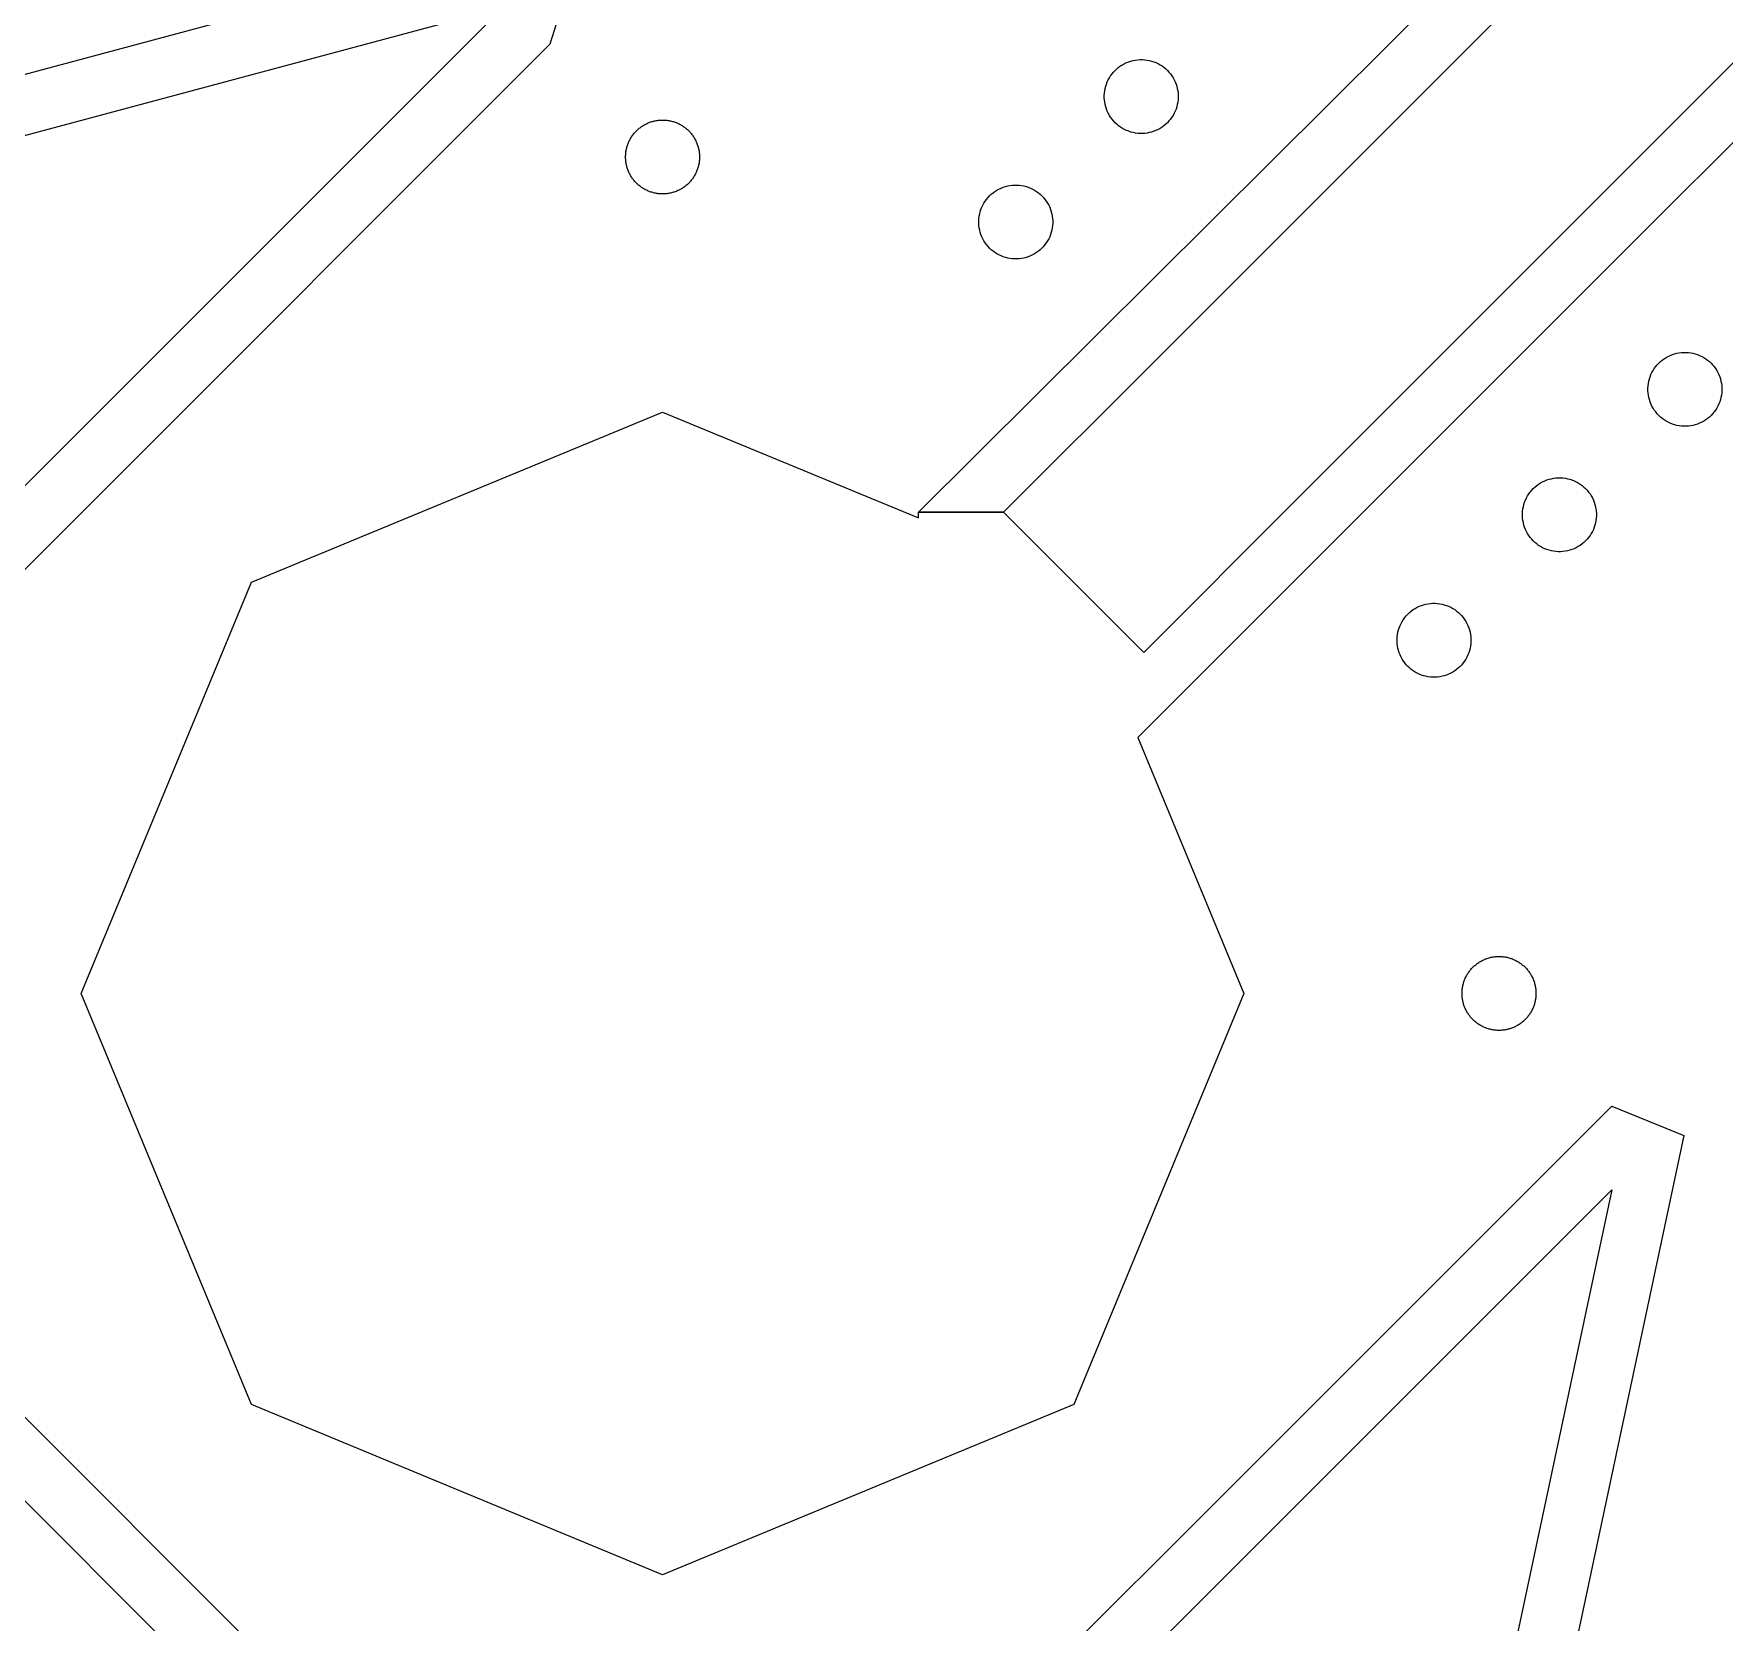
# Model space of a CAD drawing. Extents: x -16500 to 16500, y -16500 to 38576.
# Drawn here: x -10753 to -5037, y -10753 to -5382 of the extents above; entities that cross this region are included whole.
import ezdxf

# ---------------------------------------------------------------- set-up
doc = ezdxf.new("R2010")
doc.units = 0
doc.header["$MEASUREMENT"] = 0
doc.layers.add('Top', color=1, linetype='Continuous')
doc.layers.add('Vias', color=60, linetype='Continuous')

msp = doc.modelspace()

# ---------------------------------------------------------------- linework, layer by layer
at = {"layer": 'Top', "linetype": 'Continuous'}
for points in [[(-5291.342, 9164.874), (-8626.704, 12500.234), (-12500.234, 8626.703), (-9290.551, 5417.021), (-13700.786, 6354.445), (-14839.727, 996.153), (-10392.695, 50.907), (-14945.686, -1169.063), (-13527.876, -6460.405), (-9164.874, -5291.342), (-12500.235, -8626.702), (-8626.705, -12500.234), (-5417.021, -9290.551), (-6354.445, -13700.786), (-996.153, -14839.727), (-50.907, -10392.695)], [(-5040.676, 9002.117), (-5233.862, 8950.353), (-5417.146, 9007.834), (-8626.704, 12217.392), (-12217.392, 8626.703), (-9007.833, 5417.146), (-9106.927, 5173.522), (-13546.739, 6117.234), (-14602.515, 1150.2), (-10162.703, 206.489), (-10204.285, 10.859), (-10316.4, -135.705), (-14700.737, -1310.485), (-13386.454, -6215.456), (-9002.117, -5040.676), (-8950.353, -5233.862), (-9007.834, -5417.145), (-12217.392, -8626.702), (-8626.704, -12217.391), (-5417.146, -9007.834), (-5173.522, -9106.927), (-6117.234, -13546.739), (-1150.2, -14602.515), (-206.489, -10162.703)]]:
    msp.add_lwpolyline(points, dxfattribs=at)
at = {"layer": 'Top'}
msp.add_lwpolyline([(-8626.703, -10592.703), (-10016.875, -10016.875), (-10592.703, -8626.703), (-10016.875, -7236.531), (-8626.703, -6660.703), (-7761.531, -7019.069), (-7761.531, -6999.65), (-7473.412, -6999.65), (-6999.65, -7473.412), (-6488.412, -6962.174), (-6488.412, -6962.174), (-3510.785, -3984.547), (-3984.547, -3510.785), (-6962.174, -6488.412), (-6962.174, -6488.412), (-7473.412, -6999.65), (-7761.531, -6999.65), (-3984.547, -3242.085), (-3242.085, -3984.547), (-7019.069, -7761.531), (-6660.703, -8626.703), (-7236.531, -10016.875)], close=True, dxfattribs=at)
at = {"layer": 'Vias'}
for points in [[(-7012.062, -5718.861), (-7019.899, -5718.367), (-7027.69, -5717.383), (-7035.404, -5715.912), (-7043.01, -5713.959), (-7050.478, -5711.532), (-7057.779, -5708.642), (-7064.885, -5705.298), (-7071.766, -5701.515), (-7078.396, -5697.307), (-7084.749, -5692.692), (-7090.8, -5687.686), (-7096.524, -5682.311), (-7101.9, -5676.586), (-7106.905, -5670.536), (-7111.521, -5664.183), (-7115.729, -5657.552), (-7119.512, -5650.671), (-7122.855, -5643.566), (-7125.746, -5636.264), (-7128.172, -5628.796), (-7130.125, -5621.19), (-7131.597, -5613.477), (-7132.581, -5605.686), (-7133.074, -5597.849), (-7133.074, -5589.996), (-7132.581, -5582.159), (-7131.597, -5574.368), (-7130.125, -5566.654), (-7128.172, -5559.048), (-7125.746, -5551.58), (-7122.855, -5544.279), (-7119.512, -5537.173), (-7115.729, -5530.292), (-7111.521, -5523.662), (-7106.905, -5517.309), (-7101.9, -5511.258), (-7096.524, -5505.534), (-7090.8, -5500.158), (-7084.749, -5495.153), (-7078.396, -5490.537), (-7071.766, -5486.329), (-7064.885, -5482.546), (-7057.779, -5479.203), (-7050.478, -5476.312), (-7043.01, -5473.886), (-7035.404, -5471.933), (-7027.69, -5470.461), (-7019.899, -5469.477), (-7012.062, -5468.984), (-7004.209, -5468.984), (-6996.372, -5469.477), (-6988.581, -5470.461), (-6980.868, -5471.933), (-6973.262, -5473.886), (-6965.794, -5476.312), (-6958.492, -5479.203), (-6951.387, -5482.546), (-6944.506, -5486.329), (-6937.875, -5490.537), (-6931.522, -5495.153), (-6925.472, -5500.158), (-6919.747, -5505.534), (-6914.372, -5511.258), (-6909.366, -5517.309), (-6904.751, -5523.662), (-6900.543, -5530.292), (-6896.76, -5537.173), (-6893.416, -5544.279), (-6890.526, -5551.58), (-6888.099, -5559.048), (-6886.146, -5566.654), (-6884.675, -5574.368), (-6883.691, -5582.159), (-6883.197, -5589.996), (-6883.197, -5597.849), (-6883.691, -5605.686), (-6884.675, -5613.477), (-6886.146, -5621.19), (-6888.099, -5628.796), (-6890.526, -5636.264), (-6893.416, -5643.566), (-6896.76, -5650.671), (-6900.543, -5657.552), (-6904.751, -5664.183), (-6909.366, -5670.536), (-6914.372, -5676.586), (-6919.747, -5682.311), (-6925.472, -5687.686), (-6931.522, -5692.692), (-6937.875, -5697.307), (-6944.506, -5701.515), (-6951.387, -5705.298), (-6958.492, -5708.642), (-6965.794, -5711.532), (-6973.262, -5713.959), (-6980.868, -5715.912), (-6988.581, -5717.383), (-6996.372, -5718.367), (-7004.209, -5718.861)], [(-8628.312, -5923.266), (-8631.53, -5923.183), (-8634.745, -5923.017), (-8637.954, -5922.769), (-8641.155, -5922.438), (-8644.348, -5922.024), (-8647.528, -5921.529), (-8650.695, -5920.952), (-8653.845, -5920.293), (-8656.978, -5919.554), (-8660.091, -5918.734), (-8663.181, -5917.835), (-8666.247, -5916.856), (-8669.287, -5915.798), (-8672.299, -5914.663), (-8675.281, -5913.45), (-8678.23, -5912.162), (-8681.146, -5910.797), (-8684.025, -5909.358), (-8686.866, -5907.845), (-8689.667, -5906.26), (-8692.427, -5904.603), (-8695.142, -5902.875), (-8697.813, -5901.078), (-8700.436, -5899.213), (-8703.011, -5897.282), (-8705.535, -5895.284), (-8708.006, -5893.222), (-8710.424, -5891.097), (-8712.786, -5888.911), (-8715.091, -5886.664), (-8717.338, -5884.359), (-8719.524, -5881.997), (-8721.649, -5879.579), (-8723.711, -5877.108), (-8725.709, -5874.584), (-8727.641, -5872.009), (-8729.506, -5869.386), (-8731.302, -5866.715), (-8733.03, -5863.999), (-8734.687, -5861.24), (-8736.272, -5858.439), (-8737.785, -5855.598), (-8739.224, -5852.718), (-8740.589, -5849.803), (-8741.878, -5846.854), (-8743.09, -5843.872), (-8744.226, -5840.86), (-8745.283, -5837.82), (-8746.262, -5834.754), (-8747.162, -5831.663), (-8747.981, -5828.551), (-8748.721, -5825.418), (-8749.379, -5822.267), (-8749.956, -5819.101), (-8750.451, -5815.92), (-8750.865, -5812.728), (-8751.196, -5809.527), (-8751.444, -5806.317), (-8751.61, -5803.103), (-8751.693, -5799.885), (-8751.693, -5796.666), (-8751.61, -5793.449), (-8751.444, -5790.234), (-8751.196, -5787.025), (-8750.865, -5783.823), (-8750.451, -5780.631), (-8749.956, -5777.451), (-8749.379, -5774.284), (-8748.721, -5771.134), (-8747.981, -5768.001), (-8747.162, -5764.888), (-8746.262, -5761.798), (-8745.283, -5758.732), (-8744.226, -5755.691), (-8743.09, -5752.68), (-8741.878, -5749.698), (-8740.589, -5746.749), (-8739.224, -5743.833), (-8737.785, -5740.954), (-8736.272, -5738.113), (-8734.687, -5735.312), (-8733.03, -5732.552), (-8731.302, -5729.836), (-8729.506, -5727.166), (-8727.641, -5724.543), (-8725.709, -5721.968), (-8723.711, -5719.444), (-8721.649, -5716.973), (-8719.524, -5714.555), (-8717.338, -5712.193), (-8715.091, -5709.888), (-8712.786, -5707.641), (-8710.424, -5705.455), (-8708.006, -5703.33), (-8705.535, -5701.268), (-8703.011, -5699.27), (-8700.436, -5697.338), (-8697.813, -5695.473), (-8695.142, -5693.676), (-8692.427, -5691.949), (-8689.667, -5690.292), (-8686.866, -5688.707), (-8684.025, -5687.194), (-8681.146, -5685.755), (-8678.23, -5684.39), (-8675.281, -5683.101), (-8672.299, -5681.889), (-8669.287, -5680.753), (-8666.247, -5679.696), (-8663.181, -5678.717), (-8660.091, -5677.817), (-8656.978, -5676.998), (-8653.845, -5676.258), (-8650.695, -5675.6), (-8647.528, -5675.023), (-8644.348, -5674.527), (-8641.155, -5674.114), (-8637.954, -5673.783), (-8634.745, -5673.535), (-8631.53, -5673.369), (-8628.312, -5673.286), (-8625.094, -5673.286), (-8621.876, -5673.369), (-8618.661, -5673.535), (-8615.452, -5673.783), (-8612.251, -5674.114), (-8609.058, -5674.527), (-8605.878, -5675.023), (-8602.711, -5675.6), (-8599.561, -5676.258), (-8596.428, -5676.998), (-8593.315, -5677.817), (-8590.225, -5678.717), (-8587.159, -5679.696), (-8584.119, -5680.753), (-8581.107, -5681.889), (-8578.125, -5683.101), (-8575.176, -5684.39), (-8572.26, -5685.755), (-8569.381, -5687.194), (-8566.54, -5688.707), (-8563.739, -5690.292), (-8560.979, -5691.949), (-8558.264, -5693.676), (-8555.593, -5695.473), (-8552.97, -5697.338), (-8550.395, -5699.27), (-8547.871, -5701.268), (-8545.4, -5703.33), (-8542.982, -5705.455), (-8540.62, -5707.641), (-8538.315, -5709.888), (-8536.068, -5712.193), (-8533.882, -5714.555), (-8531.757, -5716.973), (-8529.695, -5719.444), (-8527.697, -5721.968), (-8525.765, -5724.543), (-8523.9, -5727.166), (-8522.104, -5729.836), (-8520.376, -5732.552), (-8518.719, -5735.312), (-8517.134, -5738.113), (-8515.621, -5740.954), (-8514.182, -5743.833), (-8512.817, -5746.749), (-8511.528, -5749.698), (-8510.316, -5752.68), (-8509.18, -5755.691), (-8508.123, -5758.732), (-8507.144, -5761.798), (-8506.244, -5764.888), (-8505.425, -5768.001), (-8504.685, -5771.134), (-8504.027, -5774.284), (-8503.45, -5777.451), (-8502.955, -5780.631), (-8502.541, -5783.823), (-8502.21, -5787.025), (-8501.962, -5790.234), (-8501.796, -5793.449), (-8501.713, -5796.666), (-8501.713, -5799.885), (-8501.796, -5803.103), (-8501.962, -5806.317), (-8502.21, -5809.527), (-8502.541, -5812.728), (-8502.955, -5815.92), (-8503.45, -5819.101), (-8504.027, -5822.267), (-8504.685, -5825.418), (-8505.425, -5828.551), (-8506.244, -5831.663), (-8507.144, -5834.754), (-8508.123, -5837.82), (-8509.18, -5840.86), (-8510.316, -5843.872), (-8511.528, -5846.854), (-8512.817, -5849.803), (-8514.182, -5852.718), (-8515.621, -5855.598), (-8517.134, -5858.439), (-8518.719, -5861.24), (-8520.376, -5863.999), (-8522.104, -5866.715), (-8523.9, -5869.386), (-8525.765, -5872.009), (-8527.697, -5874.584), (-8529.695, -5877.108), (-8531.757, -5879.579), (-8533.882, -5881.997), (-8536.068, -5884.359), (-8538.315, -5886.664), (-8540.62, -5888.911), (-8542.982, -5891.097), (-8545.4, -5893.222), (-8547.871, -5895.284), (-8550.395, -5897.282), (-8552.97, -5899.213), (-8555.593, -5901.078), (-8558.264, -5902.875), (-8560.979, -5904.603), (-8563.739, -5906.26), (-8566.54, -5907.845), (-8569.381, -5909.358), (-8572.26, -5910.797), (-8575.176, -5912.162), (-8578.125, -5913.45), (-8581.107, -5914.663), (-8584.119, -5915.798), (-8587.159, -5916.856), (-8590.225, -5917.835), (-8593.315, -5918.734), (-8596.428, -5919.554), (-8599.561, -5920.293), (-8602.711, -5920.952), (-8605.878, -5921.529), (-8609.058, -5922.024), (-8612.251, -5922.438), (-8615.452, -5922.769), (-8618.661, -5923.017), (-8621.876, -5923.183), (-8625.094, -5923.266)], [(-7436.326, -6143.125), (-7444.163, -6142.631), (-7451.954, -6141.647), (-7459.668, -6140.176), (-7467.274, -6138.223), (-7474.742, -6135.796), (-7482.043, -6132.906), (-7489.149, -6129.562), (-7496.03, -6125.779), (-7502.66, -6121.571), (-7509.013, -6116.956), (-7515.064, -6111.95), (-7520.788, -6106.575), (-7526.164, -6100.85), (-7531.169, -6094.8), (-7535.785, -6088.447), (-7539.993, -6081.816), (-7543.776, -6074.935), (-7547.119, -6067.83), (-7550.01, -6060.528), (-7552.436, -6053.06), (-7554.389, -6045.454), (-7555.861, -6037.741), (-7556.845, -6029.95), (-7557.338, -6022.113), (-7557.338, -6014.26), (-7556.845, -6006.423), (-7555.861, -5998.632), (-7554.389, -5990.918), (-7552.436, -5983.312), (-7550.01, -5975.844), (-7547.119, -5968.543), (-7543.776, -5961.437), (-7539.993, -5954.556), (-7535.785, -5947.926), (-7531.169, -5941.573), (-7526.164, -5935.522), (-7520.788, -5929.798), (-7515.064, -5924.422), (-7509.013, -5919.417), (-7502.66, -5914.801), (-7496.03, -5910.593), (-7489.149, -5906.81), (-7482.043, -5903.467), (-7474.742, -5900.576), (-7467.274, -5898.15), (-7459.668, -5896.197), (-7451.954, -5894.725), (-7444.163, -5893.741), (-7436.326, -5893.248), (-7428.473, -5893.248), (-7420.636, -5893.741), (-7412.845, -5894.725), (-7405.132, -5896.197), (-7397.526, -5898.15), (-7390.058, -5900.576), (-7382.756, -5903.467), (-7375.651, -5906.81), (-7368.77, -5910.593), (-7362.139, -5914.801), (-7355.786, -5919.417), (-7349.736, -5924.422), (-7344.011, -5929.798), (-7338.636, -5935.522), (-7333.63, -5941.573), (-7329.015, -5947.926), (-7324.807, -5954.556), (-7321.024, -5961.437), (-7317.68, -5968.543), (-7314.79, -5975.844), (-7312.363, -5983.312), (-7310.41, -5990.918), (-7308.939, -5998.632), (-7307.955, -6006.423), (-7307.461, -6014.26), (-7307.461, -6022.113), (-7307.955, -6029.95), (-7308.939, -6037.741), (-7310.41, -6045.454), (-7312.363, -6053.06), (-7314.79, -6060.528), (-7317.68, -6067.83), (-7321.024, -6074.935), (-7324.807, -6081.816), (-7329.015, -6088.447), (-7333.63, -6094.8), (-7338.636, -6100.85), (-7344.011, -6106.575), (-7349.736, -6111.95), (-7355.786, -6116.956), (-7362.139, -6121.571), (-7368.77, -6125.779), (-7375.651, -6129.562), (-7382.756, -6132.906), (-7390.058, -6135.796), (-7397.526, -6138.223), (-7405.132, -6140.176), (-7412.845, -6141.647), (-7420.636, -6142.631), (-7428.473, -6143.125)], [(-5173.585, -6708.81), (-5181.422, -6708.317), (-5189.213, -6707.333), (-5196.926, -6705.861), (-5204.532, -6703.908), (-5212, -6701.482), (-5219.302, -6698.591), (-5226.407, -6695.248), (-5233.288, -6691.465), (-5239.919, -6687.257), (-5246.272, -6682.641), (-5252.322, -6677.636), (-5258.047, -6672.26), (-5263.422, -6666.536), (-5268.428, -6660.485), (-5273.043, -6654.132), (-5277.251, -6647.502), (-5281.034, -6640.621), (-5284.378, -6633.515), (-5287.268, -6626.214), (-5289.695, -6618.746), (-5291.648, -6611.14), (-5293.119, -6603.426), (-5294.103, -6595.635), (-5294.597, -6587.798), (-5294.597, -6579.945), (-5294.103, -6572.108), (-5293.119, -6564.317), (-5291.648, -6556.604), (-5289.695, -6548.998), (-5287.268, -6541.53), (-5284.378, -6534.228), (-5281.034, -6527.123), (-5277.251, -6520.242), (-5273.043, -6513.611), (-5268.428, -6507.258), (-5263.422, -6501.208), (-5258.047, -6495.483), (-5252.322, -6490.108), (-5246.272, -6485.102), (-5239.919, -6480.487), (-5233.288, -6476.279), (-5226.407, -6472.496), (-5219.302, -6469.152), (-5212, -6466.262), (-5204.532, -6463.835), (-5196.926, -6461.882), (-5189.213, -6460.411), (-5181.422, -6459.427), (-5173.585, -6458.933), (-5165.732, -6458.933), (-5157.895, -6459.427), (-5150.104, -6460.411), (-5142.39, -6461.882), (-5134.784, -6463.835), (-5127.316, -6466.262), (-5120.015, -6469.152), (-5112.909, -6472.496), (-5106.028, -6476.279), (-5099.398, -6480.487), (-5093.045, -6485.102), (-5086.994, -6490.108), (-5081.27, -6495.483), (-5075.894, -6501.208), (-5070.889, -6507.258), (-5066.273, -6513.611), (-5062.065, -6520.242), (-5058.282, -6527.123), (-5054.939, -6534.228), (-5052.048, -6541.53), (-5049.622, -6548.998), (-5047.669, -6556.604), (-5046.197, -6564.317), (-5045.213, -6572.108), (-5044.72, -6579.945), (-5044.72, -6587.798), (-5045.213, -6595.635), (-5046.197, -6603.426), (-5047.669, -6611.14), (-5049.622, -6618.746), (-5052.048, -6626.214), (-5054.939, -6633.515), (-5058.282, -6640.621), (-5062.065, -6647.502), (-5066.273, -6654.132), (-5070.889, -6660.485), (-5075.894, -6666.536), (-5081.27, -6672.26), (-5086.994, -6677.636), (-5093.045, -6682.641), (-5099.398, -6687.257), (-5106.028, -6691.465), (-5112.909, -6695.248), (-5120.015, -6698.591), (-5127.316, -6701.482), (-5134.784, -6703.908), (-5142.39, -6705.861), (-5150.104, -6707.333), (-5157.895, -6708.317), (-5165.732, -6708.81)], [(-5597.849, -7133.074), (-5605.686, -7132.581), (-5613.477, -7131.597), (-5621.19, -7130.125), (-5628.796, -7128.172), (-5636.264, -7125.746), (-5643.566, -7122.855), (-5650.671, -7119.512), (-5657.552, -7115.729), (-5664.183, -7111.521), (-5670.536, -7106.905), (-5676.586, -7101.9), (-5682.311, -7096.524), (-5687.686, -7090.8), (-5692.692, -7084.749), (-5697.307, -7078.396), (-5701.515, -7071.766), (-5705.298, -7064.885), (-5708.642, -7057.779), (-5711.532, -7050.478), (-5713.959, -7043.01), (-5715.912, -7035.404), (-5717.383, -7027.69), (-5718.367, -7019.899), (-5718.861, -7012.062), (-5718.861, -7004.209), (-5718.367, -6996.372), (-5717.383, -6988.581), (-5715.912, -6980.868), (-5713.959, -6973.262), (-5711.532, -6965.794), (-5708.642, -6958.492), (-5705.298, -6951.387), (-5701.515, -6944.506), (-5697.307, -6937.875), (-5692.692, -6931.522), (-5687.686, -6925.472), (-5682.311, -6919.747), (-5676.586, -6914.372), (-5670.536, -6909.366), (-5664.183, -6904.751), (-5657.552, -6900.543), (-5650.671, -6896.76), (-5643.566, -6893.416), (-5636.264, -6890.526), (-5628.796, -6888.099), (-5621.19, -6886.146), (-5613.477, -6884.675), (-5605.686, -6883.691), (-5597.849, -6883.197), (-5589.996, -6883.197), (-5582.159, -6883.691), (-5574.368, -6884.675), (-5566.654, -6886.146), (-5559.048, -6888.099), (-5551.58, -6890.526), (-5544.279, -6893.416), (-5537.173, -6896.76), (-5530.292, -6900.543), (-5523.662, -6904.751), (-5517.309, -6909.366), (-5511.258, -6914.372), (-5505.534, -6919.747), (-5500.158, -6925.472), (-5495.153, -6931.522), (-5490.537, -6937.875), (-5486.329, -6944.506), (-5482.546, -6951.387), (-5479.203, -6958.492), (-5476.312, -6965.794), (-5473.886, -6973.262), (-5471.933, -6980.868), (-5470.461, -6988.581), (-5469.477, -6996.372), (-5468.984, -7004.209), (-5468.984, -7012.062), (-5469.477, -7019.899), (-5470.461, -7027.69), (-5471.933, -7035.404), (-5473.886, -7043.01), (-5476.312, -7050.478), (-5479.203, -7057.779), (-5482.546, -7064.885), (-5486.329, -7071.766), (-5490.537, -7078.396), (-5495.153, -7084.749), (-5500.158, -7090.8), (-5505.534, -7096.524), (-5511.258, -7101.9), (-5517.309, -7106.905), (-5523.662, -7111.521), (-5530.292, -7115.729), (-5537.173, -7119.512), (-5544.279, -7122.855), (-5551.58, -7125.746), (-5559.048, -7128.172), (-5566.654, -7130.125), (-5574.368, -7131.597), (-5582.159, -7132.581), (-5589.996, -7133.074)], [(-6022.113, -7557.338), (-6029.95, -7556.845), (-6037.741, -7555.861), (-6045.454, -7554.389), (-6053.06, -7552.436), (-6060.528, -7550.01), (-6067.83, -7547.119), (-6074.935, -7543.776), (-6081.816, -7539.993), (-6088.447, -7535.785), (-6094.8, -7531.169), (-6100.85, -7526.164), (-6106.575, -7520.788), (-6111.95, -7515.064), (-6116.956, -7509.013), (-6121.571, -7502.66), (-6125.779, -7496.03), (-6129.562, -7489.149), (-6132.906, -7482.043), (-6135.796, -7474.742), (-6138.223, -7467.274), (-6140.176, -7459.668), (-6141.647, -7451.954), (-6142.631, -7444.163), (-6143.125, -7436.326), (-6143.125, -7428.473), (-6142.631, -7420.636), (-6141.647, -7412.845), (-6140.176, -7405.132), (-6138.223, -7397.526), (-6135.796, -7390.058), (-6132.906, -7382.756), (-6129.562, -7375.651), (-6125.779, -7368.77), (-6121.571, -7362.139), (-6116.956, -7355.786), (-6111.95, -7349.736), (-6106.575, -7344.011), (-6100.85, -7338.636), (-6094.8, -7333.63), (-6088.447, -7329.015), (-6081.816, -7324.807), (-6074.935, -7321.024), (-6067.83, -7317.68), (-6060.528, -7314.79), (-6053.06, -7312.363), (-6045.454, -7310.41), (-6037.741, -7308.939), (-6029.95, -7307.955), (-6022.113, -7307.461), (-6014.26, -7307.461), (-6006.423, -7307.955), (-5998.632, -7308.939), (-5990.918, -7310.41), (-5983.312, -7312.363), (-5975.844, -7314.79), (-5968.543, -7317.68), (-5961.437, -7321.024), (-5954.556, -7324.807), (-5947.926, -7329.015), (-5941.573, -7333.63), (-5935.522, -7338.636), (-5929.798, -7344.011), (-5924.422, -7349.736), (-5919.417, -7355.786), (-5914.801, -7362.139), (-5910.593, -7368.77), (-5906.81, -7375.651), (-5903.467, -7382.756), (-5900.576, -7390.058), (-5898.15, -7397.526), (-5896.197, -7405.132), (-5894.725, -7412.845), (-5893.741, -7420.636), (-5893.248, -7428.473), (-5893.248, -7436.326), (-5893.741, -7444.163), (-5894.725, -7451.954), (-5896.197, -7459.668), (-5898.15, -7467.274), (-5900.576, -7474.742), (-5903.467, -7482.043), (-5906.81, -7489.149), (-5910.593, -7496.03), (-5914.801, -7502.66), (-5919.417, -7509.013), (-5924.422, -7515.064), (-5929.798, -7520.788), (-5935.522, -7526.164), (-5941.573, -7531.169), (-5947.926, -7535.785), (-5954.556, -7539.993), (-5961.437, -7543.776), (-5968.543, -7547.119), (-5975.844, -7550.01), (-5983.312, -7552.436), (-5990.918, -7554.389), (-5998.632, -7555.861), (-6006.423, -7556.845), (-6014.26, -7557.338)], [(-5799.885, -8751.693), (-5803.103, -8751.61), (-5806.317, -8751.444), (-5809.527, -8751.196), (-5812.728, -8750.865), (-5815.92, -8750.451), (-5819.101, -8749.956), (-5822.267, -8749.379), (-5825.418, -8748.721), (-5828.551, -8747.981), (-5831.663, -8747.162), (-5834.754, -8746.262), (-5837.82, -8745.283), (-5840.86, -8744.226), (-5843.872, -8743.09), (-5846.854, -8741.878), (-5849.803, -8740.589), (-5852.718, -8739.224), (-5855.598, -8737.785), (-5858.439, -8736.272), (-5861.24, -8734.687), (-5863.999, -8733.03), (-5866.715, -8731.302), (-5869.386, -8729.506), (-5872.009, -8727.641), (-5874.584, -8725.709), (-5877.108, -8723.711), (-5879.579, -8721.649), (-5881.997, -8719.524), (-5884.359, -8717.338), (-5886.664, -8715.091), (-5888.911, -8712.786), (-5891.097, -8710.424), (-5893.222, -8708.006), (-5895.284, -8705.535), (-5897.282, -8703.011), (-5899.213, -8700.436), (-5901.078, -8697.813), (-5902.875, -8695.142), (-5904.603, -8692.427), (-5906.26, -8689.667), (-5907.845, -8686.866), (-5909.358, -8684.025), (-5910.797, -8681.146), (-5912.162, -8678.23), (-5913.45, -8675.281), (-5914.663, -8672.299), (-5915.798, -8669.287), (-5916.856, -8666.247), (-5917.835, -8663.181), (-5918.734, -8660.091), (-5919.554, -8656.978), (-5920.293, -8653.845), (-5920.952, -8650.695), (-5921.529, -8647.528), (-5922.024, -8644.348), (-5922.438, -8641.155), (-5922.769, -8637.954), (-5923.017, -8634.745), (-5923.183, -8631.53), (-5923.266, -8628.312), (-5923.266, -8625.094), (-5923.183, -8621.876), (-5923.017, -8618.661), (-5922.769, -8615.452), (-5922.438, -8612.251), (-5922.024, -8609.058), (-5921.529, -8605.878), (-5920.952, -8602.711), (-5920.293, -8599.561), (-5919.554, -8596.428), (-5918.734, -8593.315), (-5917.835, -8590.225), (-5916.856, -8587.159), (-5915.798, -8584.119), (-5914.663, -8581.107), (-5913.45, -8578.125), (-5912.162, -8575.176), (-5910.797, -8572.26), (-5909.358, -8569.381), (-5907.845, -8566.54), (-5906.26, -8563.739), (-5904.603, -8560.979), (-5902.875, -8558.264), (-5901.078, -8555.593), (-5899.213, -8552.97), (-5897.282, -8550.395), (-5895.284, -8547.871), (-5893.222, -8545.4), (-5891.097, -8542.982), (-5888.911, -8540.62), (-5886.664, -8538.315), (-5884.359, -8536.068), (-5881.997, -8533.882), (-5879.579, -8531.757), (-5877.108, -8529.695), (-5874.584, -8527.697), (-5872.009, -8525.765), (-5869.386, -8523.9), (-5866.715, -8522.104), (-5863.999, -8520.376), (-5861.24, -8518.719), (-5858.439, -8517.134), (-5855.598, -8515.621), (-5852.718, -8514.182), (-5849.803, -8512.817), (-5846.854, -8511.528), (-5843.872, -8510.316), (-5840.86, -8509.18), (-5837.82, -8508.123), (-5834.754, -8507.144), (-5831.663, -8506.244), (-5828.551, -8505.425), (-5825.418, -8504.685), (-5822.267, -8504.027), (-5819.101, -8503.45), (-5815.92, -8502.955), (-5812.728, -8502.541), (-5809.527, -8502.21), (-5806.317, -8501.962), (-5803.103, -8501.796), (-5799.885, -8501.713), (-5796.666, -8501.713), (-5793.449, -8501.796), (-5790.234, -8501.962), (-5787.025, -8502.21), (-5783.823, -8502.541), (-5780.631, -8502.955), (-5777.451, -8503.45), (-5774.284, -8504.027), (-5771.134, -8504.685), (-5768.001, -8505.425), (-5764.888, -8506.244), (-5761.798, -8507.144), (-5758.732, -8508.123), (-5755.691, -8509.18), (-5752.68, -8510.316), (-5749.698, -8511.528), (-5746.749, -8512.817), (-5743.833, -8514.182), (-5740.954, -8515.621), (-5738.113, -8517.134), (-5735.312, -8518.719), (-5732.552, -8520.376), (-5729.836, -8522.104), (-5727.166, -8523.9), (-5724.543, -8525.765), (-5721.968, -8527.697), (-5719.444, -8529.695), (-5716.973, -8531.757), (-5714.555, -8533.882), (-5712.193, -8536.068), (-5709.888, -8538.315), (-5707.641, -8540.62), (-5705.455, -8542.982), (-5703.33, -8545.4), (-5701.268, -8547.871), (-5699.27, -8550.395), (-5697.338, -8552.97), (-5695.473, -8555.593), (-5693.676, -8558.264), (-5691.949, -8560.979), (-5690.292, -8563.739), (-5688.707, -8566.54), (-5687.194, -8569.381), (-5685.755, -8572.26), (-5684.39, -8575.176), (-5683.101, -8578.125), (-5681.889, -8581.107), (-5680.753, -8584.119), (-5679.696, -8587.159), (-5678.717, -8590.225), (-5677.817, -8593.315), (-5676.998, -8596.428), (-5676.258, -8599.561), (-5675.6, -8602.711), (-5675.023, -8605.878), (-5674.527, -8609.058), (-5674.114, -8612.251), (-5673.783, -8615.452), (-5673.535, -8618.661), (-5673.369, -8621.876), (-5673.286, -8625.094), (-5673.286, -8628.312), (-5673.369, -8631.53), (-5673.535, -8634.745), (-5673.783, -8637.954), (-5674.114, -8641.155), (-5674.527, -8644.348), (-5675.023, -8647.528), (-5675.6, -8650.695), (-5676.258, -8653.845), (-5676.998, -8656.978), (-5677.817, -8660.091), (-5678.717, -8663.181), (-5679.696, -8666.247), (-5680.753, -8669.287), (-5681.889, -8672.299), (-5683.101, -8675.281), (-5684.39, -8678.23), (-5685.755, -8681.146), (-5687.194, -8684.025), (-5688.707, -8686.866), (-5690.292, -8689.667), (-5691.949, -8692.427), (-5693.676, -8695.142), (-5695.473, -8697.813), (-5697.338, -8700.436), (-5699.27, -8703.011), (-5701.268, -8705.535), (-5703.33, -8708.006), (-5705.455, -8710.424), (-5707.641, -8712.786), (-5709.888, -8715.091), (-5712.193, -8717.338), (-5714.555, -8719.524), (-5716.973, -8721.649), (-5719.444, -8723.711), (-5721.968, -8725.709), (-5724.543, -8727.641), (-5727.166, -8729.506), (-5729.836, -8731.302), (-5732.552, -8733.03), (-5735.312, -8734.687), (-5738.113, -8736.272), (-5740.954, -8737.785), (-5743.833, -8739.224), (-5746.749, -8740.589), (-5749.698, -8741.878), (-5752.68, -8743.09), (-5755.691, -8744.226), (-5758.732, -8745.283), (-5761.798, -8746.262), (-5764.888, -8747.162), (-5768.001, -8747.981), (-5771.134, -8748.721), (-5774.284, -8749.379), (-5777.451, -8749.956), (-5780.631, -8750.451), (-5783.823, -8750.865), (-5787.025, -8751.196), (-5790.234, -8751.444), (-5793.449, -8751.61), (-5796.666, -8751.693)]]:
    msp.add_lwpolyline(points, close=True, dxfattribs=at)

doc.saveas('drawing.dxf')
